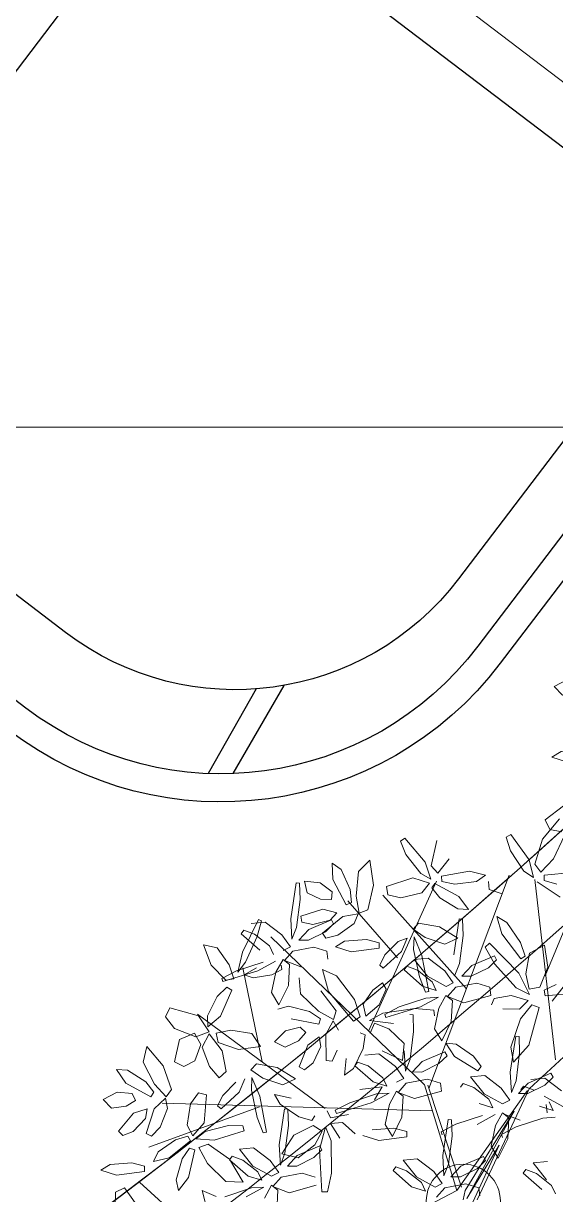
# Model space of a CAD drawing. Header units: millimetres. Extents: x 4980 to 19099, y 3891 to 5773.
# Drawn here: x 7942.5 to 7979.4, y 4267 to 4348 of the extents above; entities that cross this region are included whole.
import ezdxf

# ---------------------------------------------------------------- set-up
doc = ezdxf.new("R2010")
doc.units = ezdxf.units.MM
doc.linetypes.add('CONTINUA', pattern=[0])
for name, color, linetype, lineweight in [('no3_ahşap gorunus on kalın', 34, 'Continuous', 20), ('no3_tefriş ön kalın', 200, 'Continuous', 25), ('no3_ölçü tefriş', 252, 'Continuous', 0), ('PLAN YAZI', 4, 'Continuous', 9), ('t_tefris ince', 34, 'Continuous', 15)]:
    doc.layers.add(name, color=color, linetype=linetype, lineweight=lineweight)
doc.layers.add('TEFRIS', color=11, linetype='Continuous')

# ---------------------------------------------------------------- blocks, each defined once
blk = doc.blocks.new('SAN-1')
at = {"layer": 'no3_tefriş ön kalın', "linetype": 'CONTINUA'}
for p, q in [((4.5, 56.957), (-4.5, 56.957)), ((4.5, 54.957), (-4.5, 54.957)), ((3.5, 48.957), (-3.5, 48.957)), ((-29.5, 31.957), (-29.5, 2.957)), ((-27.5, 31.957), (-27.5, 2.957)), ((27.5, 2.957), (27.5, 31.957)), ((29.5, 2.957), (29.5, 31.957)), ((-23.5, 28.957), (-23.5, 1.2)), ((23.5, 1.2), (23.5, 28.957)), ((-27.5, 4.957), (-23.5, 4.957)), ((27.5, 4.957), (23.5, 4.957)), ((-29.5, 2.957), (-23.5, 2.957)), ((23.5, 2.957), (29.5, 2.957)), ((22.3, 0), (-22.3, 0))]:
    blk.add_line(p, q, dxfattribs=at)
at = {"layer": 'no3_tefriş ön kalın'}
for p, q in [((-16.761, 43.929), (-17.671, 50.813)), ((16.761, 43.929), (17.671, 50.813)), ((-19.101, 49.728), (-18.191, 42.528)), ((19.101, 49.728), (18.191, 42.528))]:
    blk.add_line(p, q, dxfattribs=at)
at = {"layer": 'no3_tefriş ön kalın', "linetype": 'CONTINUA'}
for centre, radius, start, end in [((-4.5, 31.957), 25, 90, 180), ((4.5, 31.957), 25, 0, 90), ((-4.5, 31.957), 23, 90, 180), ((4.5, 31.957), 23, 0, 90), ((-3.5, 28.957), 20, 90, 180), ((3.5, 28.957), 20, 0, 90), ((-22.3, 1.2), 1.2, 180, 270), ((22.3, 1.2), 1.2, 270, 0)]:
    blk.add_arc(centre, radius, start, end, dxfattribs=at)
blk = doc.blocks.new('p34')
at = {"color": 68}
for p, q in [((1686.489, -14119.835), (1685.294, -14118.438)), ((1684.949, -14119.593), (1685.738, -14121.191)), ((1687.031, -14121.555), (1686.489, -14119.835)), ((1687.424, -14121.267), (1688.687, -14119.488)), ((1688.687, -14119.488), (1688.993, -14119.67)), ((1688.993, -14119.67), (1688.702, -14120.628)), ((1694.211, -14121.641), (1693.807, -14119.884)), ((1694.626, -14121.385), (1696.025, -14119.712)), ((1696.316, -14119.918), (1695.95, -14120.849)), ((1696.025, -14119.712), (1696.316, -14119.918)), ((1688.702, -14120.628), (1687.794, -14122.038)), ((1695.95, -14120.849), (1694.933, -14122.183)), ((1685.738, -14121.191), (1686.597, -14122.104)), ((1686.597, -14122.104), (1687.031, -14121.555)), ((1687.116, -14122.482), (1687.424, -14121.267)), ((1692.951, -14121.176), (1693.734, -14122.154)), ((1693.734, -14122.154), (1694.211, -14121.641)), ((1694.222, -14122.572), (1694.626, -14121.385)), ((1698.209, -14122.976), (1698.443, -14121.227)), ((1698.443, -14121.227), (1699.246, -14122.005)), ((1700.445, -14121.879), (1701.061, -14121.423)), ((1701.061, -14121.423), (1701.022, -14122.574)), ((1684.416, -14122.139), (1686.37, -14122.324)), ((1686.37, -14122.324), (1686.371, -14122.701)), ((1687.794, -14122.038), (1687.116, -14122.482)), ((1690.45, -14122.307), (1691.557, -14122.016)), ((1691.074, -14122.734), (1690.45, -14122.307)), ((1691.557, -14122.016), (1693.491, -14122.355)), ((1693.491, -14122.355), (1693.461, -14122.731)), ((1694.933, -14122.183), (1694.222, -14122.572)), ((1694.323, -14122.844), (1695.467, -14122.467)), ((1695.467, -14122.467), (1697.314, -14123.072)), ((1699.246, -14122.005), (1699.411, -14123.716)), ((1699.815, -14123.25), (1700.445, -14121.879)), ((1701.022, -14122.574), (1700.103, -14124.31)), ((1685.284, -14123.84), (1686.868, -14122.79)), ((1686.371, -14122.701), (1685.497, -14122.955)), ((1690.186, -14123.299), (1689.295, -14123.599)), ((1690.238, -14122.735), (1690.186, -14123.299)), ((1692.571, -14122.915), (1691.074, -14122.734)), ((1692.288, -14123.78), (1693.95, -14122.86)), ((1693.461, -14122.731), (1692.571, -14122.915)), ((1694.164, -14123.17), (1693.613, -14123.859)), ((1693.95, -14122.86), (1694.164, -14123.17)), ((1694.861, -14123.512), (1694.323, -14122.844)), ((1697.314, -14123.072), (1697.217, -14123.63)), ((1698.616, -14124.664), (1698.209, -14122.976)), ((1699.734, -14124.16), (1699.815, -14123.25)), ((1701.061, -14123.421), (1701.893, -14122.78)), ((1701.124, -14123.956), (1701.061, -14123.421)), ((1701.893, -14122.78), (1702.978, -14122.672)), ((1702.978, -14122.672), (1702.802, -14123.489)), ((1703.326, -14122.803), (1703.296, -14123.94)), ((1703.555, -14122.777), (1703.326, -14122.803)), ((1703.945, -14125.271), (1703.555, -14122.777)), ((1691.641, -14124.685), (1692.288, -14123.78)), ((1693.613, -14123.859), (1692.377, -14124.635)), ((1696.306, -14123.858), (1694.861, -14123.512)), ((1697.217, -14123.63), (1696.306, -14123.858)), ((1699.411, -14123.716), (1699.2, -14124.897)), ((1700.103, -14124.31), (1699.734, -14124.16)), ((1701.874, -14123.928), (1701.124, -14123.956)), ((1702.802, -14123.489), (1701.874, -14123.928)), ((1703.296, -14123.94), (1703.547, -14125.868)), ((1692.377, -14124.635), (1691.641, -14124.685)), ((1699.286, -14124.939), (1700.349, -14125.122)), ((1700.764, -14124.872), (1701.712, -14124.614)), ((1701.221, -14125.379), (1700.764, -14124.872)), ((1701.712, -14124.614), (1703.257, -14125.099)), ((1688.029, -14126.973), (1688.976, -14125.589)), ((1688.976, -14125.589), (1689.667, -14125.164)), ((1689.667, -14125.164), (1689.325, -14126.37)), ((1692.049, -14125.343), (1692.018, -14126.48)), ((1692.278, -14125.317), (1692.049, -14125.343)), ((1692.667, -14127.812), (1692.278, -14125.317)), ((1693.644, -14125.86), (1692.385, -14126.661)), ((1695.087, -14125.618), (1693.644, -14125.86)), ((1695.477, -14126.027), (1695.087, -14125.618)), ((1700.349, -14125.122), (1701.751, -14126.266)), ((1701.13, -14125.352), (1700.98, -14125.63)), ((1700.98, -14125.63), (1701.55, -14126.177)), ((1702.703, -14126.023), (1701.13, -14125.352)), ((1702.428, -14125.664), (1701.221, -14125.379)), ((1703.184, -14125.512), (1702.428, -14125.664)), ((1703.257, -14125.099), (1703.184, -14125.512)), ((1703.547, -14125.868), (1703.869, -14126.683)), ((1703.869, -14126.683), (1703.945, -14125.271)), ((1705.716, -14125.489), (1704.572, -14126.373)), ((1706.689, -14125.575), (1705.716, -14125.489)), ((1706.194, -14125.302), (1705.982, -14125.394)), ((1705.982, -14125.394), (1706.287, -14126.49)), ((1707.299, -14127.572), (1706.194, -14125.302)), ((1689.325, -14126.37), (1688.013, -14128.112)), ((1692.018, -14126.48), (1692.27, -14128.408)), ((1692.385, -14126.661), (1693.274, -14127.065)), ((1693.274, -14127.065), (1694.647, -14126.612)), ((1701.524, -14126.619), (1700.696, -14126.424)), ((1701.751, -14126.266), (1701.524, -14126.619)), ((1701.55, -14126.177), (1702.731, -14126.754)), ((1703.383, -14126.748), (1702.703, -14126.023)), ((1704.572, -14126.373), (1703.983, -14127.201)), ((1706.464, -14126.322), (1705.435, -14127.14)), ((1706.287, -14126.49), (1707.094, -14128.259)), ((1707.203, -14126.043), (1706.464, -14126.322)), ((1707.389, -14126.297), (1707.203, -14126.043)), ((1686.147, -14128.698), (1686.38, -14127.164)), ((1686.38, -14127.164), (1687.41, -14127.715)), ((1687.712, -14127.922), (1688.029, -14126.973)), ((1688.155, -14129.106), (1690.188, -14127.026)), ((1690.491, -14127.284), (1689.854, -14128.445)), ((1690.188, -14127.026), (1690.491, -14127.284)), ((1701.457, -14127.525), (1702.356, -14127.25)), ((1702.356, -14127.25), (1703.816, -14127.522)), ((1702.731, -14126.754), (1703.383, -14126.748)), ((1703.983, -14127.201), (1704.488, -14127.457)), ((1705.435, -14127.14), (1705.16, -14127.731)), ((1687.41, -14127.715), (1687.674, -14129.158)), ((1688.013, -14128.112), (1687.712, -14127.922)), ((1691.425, -14128.564), (1689.852, -14127.893)), ((1704.388, -14128.161), (1703.265, -14128.596)), ((1703.816, -14127.522), (1704.388, -14128.161)), ((1704.492, -14128.078), (1704.044, -14128.424)), ((1704.987, -14128.966), (1704.492, -14128.078)), ((1705.009, -14128.198), (1706.251, -14128.874)), ((1686.713, -14130.086), (1686.147, -14128.698)), ((1687.417, -14130.585), (1688.155, -14129.106)), ((1692.105, -14129.288), (1691.425, -14128.564)), ((1692.27, -14128.408), (1692.591, -14129.223)), ((1704.044, -14128.424), (1704.133, -14129.884)), ((1704.632, -14128.476), (1704.57, -14128.785)), ((1686.415, -14130.294), (1685.572, -14129.886)), ((1687.674, -14129.158), (1687.45, -14130.202)), ((1703.386, -14129.355), (1703.285, -14130.469)), ((1684.331, -14130.496), (1686.349, -14130.665)), ((1686.349, -14130.665), (1686.415, -14130.294)), ((1687.45, -14130.202), (1686.713, -14130.086))]:
    blk.add_line(p, q, dxfattribs=at)
at = {"color": 44}
for p, q in [((1685.654, -14135.103), (1687.026, -14122.623)), ((1694.436, -14137.067), (1688.808, -14122.302)), ((1698.592, -14133.078), (1693.838, -14122.703)), ((1686.342, -14129.293), (1684.107, -14123.977)), ((1691.802, -14130.168), (1697.552, -14123.652)), ((1696.572, -14127.998), (1699.979, -14124.041)), ((1685.85, -14131.036), (1680.9, -14124.728)), ((1694.72, -14136.809), (1705.34, -14126.519)), ((1705.965, -14135.169), (1707.275, -14128.65)), ((1701.623, -14138.41), (1710.428, -14131.837)), ((1687.482, -14137.116), (1682.755, -14132.766)), ((1691.114, -14144.782), (1687.482, -14137.116)), ((1692.198, -14143.891), (1694.497, -14136.818)), ((1692.508, -14144.125), (1694.72, -14136.809)), ((1692.508, -14144.125), (1687.589, -14137.234)), ((1694.199, -14138.612), (1712.916, -14138.004)), ((1691.944, -14144.122), (1688.533, -14138.654)), ((1688.533, -14138.654), (1691.834, -14144.693)), ((1706.176, -14138.29), (1713.856, -14141.038)), ((1691.834, -14144.693), (1689.564, -14140.991)), ((1689.564, -14140.991), (1691.56, -14145.247)), ((1710.391, -14147.209), (1714.509, -14143.47)), ((1692.072, -14144.782), (1691.944, -14144.122)), ((1692.508, -14144.125), (1701.348, -14148.674))]:
    blk.add_line(p, q, dxfattribs=at)
at = {"color": 66}
for p, q in [((1699.2, -14124.897), (1698.616, -14124.664)), ((1699.567, -14125.617), (1699.286, -14124.939)), ((1700.696, -14126.424), (1699.567, -14125.617)), ((1694.647, -14126.612), (1695.477, -14126.027)), ((1695.413, -14126.554), (1694.872, -14127.859)), ((1695.445, -14127.429), (1695.413, -14126.554)), ((1696.51, -14126.865), (1695.893, -14126.654)), ((1695.893, -14126.654), (1696.293, -14127.563)), ((1706.106, -14127.429), (1707.389, -14126.297)), ((1695.041, -14129.331), (1695.445, -14127.429)), ((1697.432, -14127.802), (1696.51, -14126.865)), ((1697.827, -14127.336), (1697.837, -14126.959)), ((1699.776, -14127.575), (1697.827, -14127.336)), ((1697.837, -14126.959), (1698.717, -14126.729)), ((1698.717, -14126.729), (1700.222, -14126.833)), ((1700.867, -14127.227), (1699.776, -14127.575)), ((1700.222, -14126.833), (1700.867, -14127.227)), ((1709.056, -14127.259), (1708.222, -14128.44)), ((1710.011, -14127.055), (1709.056, -14127.259)), ((1709.476, -14128.448), (1710.011, -14127.055)), ((1689.852, -14127.893), (1689.702, -14128.17)), ((1689.702, -14128.17), (1690.272, -14128.717)), ((1694.438, -14128.029), (1693.294, -14128.913)), ((1694.872, -14127.859), (1694.409, -14130.341)), ((1695.411, -14128.115), (1694.438, -14128.029)), ((1694.491, -14129.289), (1695.411, -14128.115)), ((1696.293, -14127.563), (1697.554, -14128.72)), ((1697.787, -14128.508), (1697.432, -14127.802)), ((1701.39, -14128.088), (1701.457, -14127.525)), ((1707.732, -14128.861), (1705.883, -14128.258)), ((1707.094, -14128.259), (1707.641, -14128.944)), ((1707.641, -14128.944), (1707.299, -14127.572)), ((1689.854, -14128.445), (1688.351, -14130.104)), ((1690.272, -14128.717), (1691.453, -14129.294)), ((1693.294, -14128.913), (1692.706, -14129.742)), ((1695.186, -14128.862), (1694.157, -14129.68)), ((1694.829, -14129.969), (1696.111, -14128.837)), ((1695.925, -14128.583), (1695.186, -14128.862)), ((1696.111, -14128.837), (1695.925, -14128.583)), ((1697.554, -14128.72), (1697.787, -14128.508)), ((1700.797, -14129.224), (1701.756, -14128.794)), ((1701.756, -14128.794), (1701.364, -14130.323)), ((1704.57, -14128.785), (1705.276, -14129.141)), ((1705.293, -14130.379), (1704.987, -14128.966)), ((1706.251, -14128.874), (1708.67, -14129.595)), ((1707.196, -14129.148), (1706.333, -14128.656)), ((1708.746, -14129.378), (1707.732, -14128.861)), ((1708.222, -14128.44), (1707.903, -14129.405)), ((1708.46, -14129.501), (1709.476, -14128.448)), ((1690.18, -14130.065), (1691.078, -14129.79)), ((1691.078, -14129.79), (1692.539, -14130.062)), ((1691.453, -14129.294), (1692.105, -14129.288)), ((1692.706, -14129.742), (1693.21, -14129.997)), ((1693.21, -14129.997), (1694.491, -14129.289)), ((1694.157, -14129.68), (1693.882, -14130.271)), ((1694.634, -14130.393), (1695.041, -14129.331)), ((1697.617, -14129.738), (1697.348, -14130.162)), ((1698.284, -14130.237), (1697.617, -14129.738)), ((1699.551, -14130.874), (1700.797, -14129.224)), ((1705.276, -14129.141), (1706.574, -14129.345)), ((1706.574, -14129.345), (1707.196, -14129.148)), ((1707.903, -14129.405), (1708.46, -14129.501)), ((1708.67, -14129.595), (1708.746, -14129.378)), ((1688.351, -14130.104), (1687.417, -14130.585)), ((1688.696, -14130.645), (1687.526, -14130.988)), ((1689.872, -14130.835), (1688.696, -14130.645)), ((1690.112, -14130.628), (1690.18, -14130.065)), ((1691.987, -14131.136), (1690.112, -14130.628)), ((1693.111, -14130.701), (1691.987, -14131.136)), ((1692.539, -14130.062), (1693.111, -14130.701)), ((1693.214, -14130.618), (1692.766, -14130.964)), ((1693.709, -14131.506), (1693.214, -14130.618)), ((1694.606, -14130.798), (1693.732, -14130.738)), ((1693.732, -14130.738), (1694.973, -14131.414)), ((1693.882, -14130.271), (1694.829, -14129.969)), ((1694.409, -14130.341), (1694.634, -14130.393)), ((1697.348, -14130.162), (1697.846, -14131.243)), ((1698.948, -14131.205), (1698.284, -14130.237)), ((1708.045, -14130.193), (1708.391, -14129.995)), ((1708.844, -14131.988), (1708.045, -14130.193)), ((1708.391, -14129.995), (1709.057, -14130.621)), ((1709.057, -14130.621), (1709.746, -14131.962)), ((1686.764, -14131.488), (1687.271, -14131.287)), ((1687.498, -14134.079), (1686.764, -14131.488)), ((1687.271, -14131.287), (1688.052, -14132.266)), ((1687.526, -14130.988), (1688.114, -14131.581)), ((1690.074, -14131.295), (1689.872, -14130.835)), ((1692.766, -14130.964), (1692.855, -14132.424)), ((1697.846, -14131.243), (1698.783, -14132.024)), ((1698.783, -14132.024), (1698.948, -14131.205)), ((1699.174, -14132.068), (1699.551, -14130.874)), ((1688.052, -14132.266), (1688.726, -14134.221)), ((1688.114, -14131.581), (1689.287, -14131.57)), ((1699.623, -14132.377), (1699.174, -14132.068)), ((1688.166, -14133.487), (1688.136, -14134.625)), ((1688.395, -14133.462), (1688.166, -14133.487)), ((1688.785, -14135.956), (1688.395, -14133.462)), ((1688.549, -14135.256), (1687.498, -14134.079)), ((1688.136, -14134.625), (1688.387, -14136.553)), ((1688.726, -14134.221), (1688.549, -14135.256))]:
    blk.add_line(p, q, dxfattribs=at)
at = {"color": 64}
for p, q in [((1704.133, -14129.884), (1704.797, -14131.22)), ((1701.364, -14130.323), (1699.623, -14132.377)), ((1700.821, -14131.648), (1701.878, -14130.272)), ((1703.285, -14130.469), (1702.057, -14131.672)), ((1704.797, -14131.22), (1705.293, -14130.379)), ((1694.015, -14132.919), (1693.709, -14131.506)), ((1694.056, -14131.628), (1695.374, -14131.51)), ((1696.454, -14131.401), (1694.606, -14130.798)), ((1694.973, -14131.414), (1697.392, -14132.135)), ((1695.374, -14131.51), (1697.589, -14131.832)), ((1697.468, -14131.918), (1696.454, -14131.401)), ((1702.674, -14131.693), (1704.136, -14131.323)), ((1704.136, -14131.323), (1704.878, -14131.515)), ((1710.362, -14131.973), (1712.36, -14131.405)), ((1712.36, -14131.405), (1712.656, -14132.03)), ((1694.01, -14132.023), (1694.056, -14131.628)), ((1695.498, -14131.964), (1695.467, -14133.101)), ((1695.726, -14131.939), (1695.498, -14131.964)), ((1698.51, -14132.338), (1696.87, -14132.551)), ((1697.392, -14132.135), (1697.468, -14131.918)), ((1697.589, -14131.832), (1698.51, -14132.338)), ((1700.676, -14132.987), (1701.027, -14132.343)), ((1701.005, -14132.25), (1700.821, -14131.648)), ((1702.057, -14131.672), (1701.005, -14132.25)), ((1701.027, -14132.343), (1701.553, -14133.285)), ((1701.915, -14132.202), (1702.674, -14131.693)), ((1702.029, -14132.583), (1701.915, -14132.202)), ((1703.958, -14132.208), (1702.029, -14132.583)), ((1709.726, -14132.729), (1708.844, -14131.988)), ((1709.636, -14133.084), (1710.362, -14131.973)), ((1709.746, -14131.962), (1709.726, -14132.729)), ((1712.656, -14132.03), (1712.029, -14132.843)), ((1692.855, -14132.424), (1693.519, -14133.76)), ((1693.519, -14133.76), (1694.015, -14132.919)), ((1695.467, -14133.101), (1695.718, -14135.029)), ((1696.131, -14133.945), (1697.182, -14132.921)), ((1697.182, -14132.921), (1698.174, -14132.525)), ((1698.174, -14132.525), (1698.489, -14133.202)), ((1702.946, -14133.155), (1703.323, -14132.77)), ((1703.439, -14133.722), (1702.946, -14133.155)), ((1703.323, -14132.77), (1704.345, -14133.016)), ((1704.345, -14133.016), (1705.111, -14133.791)), ((1706.68, -14133.201), (1708.13, -14132.973)), ((1708.13, -14132.973), (1709.159, -14133.168)), ((1709.159, -14133.168), (1709.009, -14133.807)), ((1710.553, -14133.415), (1709.636, -14133.084)), ((1710.218, -14133.955), (1710.642, -14133.163)), ((1712.029, -14132.843), (1710.553, -14133.415)), ((1710.642, -14133.163), (1711.681, -14133.597)), ((1692.515, -14134.003), (1693.247, -14133.916)), ((1693.247, -14133.916), (1692.648, -14134.852)), ((1696.248, -14135.107), (1696.131, -14133.945)), ((1699.172, -14133.181), (1698.827, -14133.333)), ((1698.827, -14133.333), (1698.959, -14134.26)), ((1701.553, -14133.285), (1701.542, -14135.094)), ((1701.9, -14134.124), (1702.007, -14133.45)), ((1702.007, -14133.45), (1702.804, -14134.026)), ((1704.364, -14134.167), (1703.439, -14133.722)), ((1705.111, -14133.791), (1704.364, -14134.167)), ((1706.084, -14134.092), (1706.68, -14133.201)), ((1709.009, -14133.807), (1707.601, -14134.295)), ((1708.726, -14134.39), (1709.632, -14133.207)), ((1709.632, -14133.207), (1710.124, -14134.144)), ((1710.641, -14135.074), (1710.218, -14133.955)), ((1711.681, -14133.597), (1712.048, -14135.141)), ((1691.321, -14134.842), (1692.515, -14134.003)), ((1693.301, -14134.514), (1693.151, -14134.791)), ((1693.151, -14134.791), (1693.721, -14135.339)), ((1694.874, -14135.185), (1693.301, -14134.514)), ((1696.04, -14135.844), (1696.116, -14134.433)), ((1697.652, -14134.445), (1696.248, -14135.107)), ((1697.887, -14134.65), (1696.743, -14135.534)), ((1698.86, -14134.736), (1697.887, -14134.65)), ((1698.959, -14134.26), (1699.644, -14135.657)), ((1701.126, -14135.14), (1700.758, -14134.372)), ((1702.436, -14135.243), (1701.9, -14134.124)), ((1702.804, -14134.026), (1703.397, -14135.533)), ((1707.601, -14134.295), (1706.084, -14134.092)), ((1708.476, -14135.818), (1708.726, -14134.39)), ((1710.124, -14134.144), (1709.626, -14135.48)), ((1712.824, -14135.418), (1713.963, -14134.069)), ((1713.963, -14134.069), (1714.22, -14135.158)), ((1690.806, -14135.558), (1691.321, -14134.842)), ((1691.036, -14135.857), (1690.806, -14135.558)), ((1692.648, -14134.852), (1691.036, -14135.857)), ((1693.721, -14135.339), (1694.902, -14135.915)), ((1695.554, -14135.909), (1694.874, -14135.185)), ((1695.718, -14135.029), (1696.04, -14135.844)), ((1696.743, -14135.534), (1696.154, -14136.363)), ((1698.635, -14135.483), (1697.606, -14136.301)), ((1698.277, -14136.591), (1699.56, -14135.459)), ((1699.374, -14135.205), (1698.635, -14135.483)), ((1699.56, -14135.459), (1699.374, -14135.205)), ((1700.262, -14136.123), (1700.157, -14134.95)), ((1701.542, -14135.094), (1701.126, -14135.14)), ((1703.03, -14135.736), (1702.436, -14135.243)), ((1703.397, -14135.533), (1703.03, -14135.736)), ((1704.923, -14135.551), (1703.665, -14136.352)), ((1706.366, -14135.309), (1704.923, -14135.551)), ((1706.757, -14135.718), (1706.366, -14135.309)), ((1709.626, -14135.48), (1708.962, -14136.255)), ((1711.392, -14135.47), (1710.641, -14135.074)), ((1712.048, -14135.141), (1711.392, -14135.47)), ((1712.258, -14137.059), (1712.824, -14135.418)), ((1714.22, -14135.158), (1713.439, -14136.689)), ((1686.38, -14136.372), (1685.235, -14137.256)), ((1685.969, -14136.037), (1685.82, -14136.314)), ((1685.82, -14136.314), (1686.39, -14136.862)), ((1687.543, -14136.708), (1685.969, -14136.037)), ((1687.352, -14136.458), (1686.38, -14136.372)), ((1688.709, -14137.368), (1688.785, -14135.956)), ((1690.556, -14136.173), (1689.412, -14137.057)), ((1691.529, -14136.259), (1690.556, -14136.173)), ((1690.608, -14137.433), (1691.529, -14136.259)), ((1693.628, -14136.687), (1694.527, -14136.412)), ((1694.527, -14136.412), (1695.987, -14136.683)), ((1694.902, -14135.915), (1695.554, -14135.909)), ((1696.154, -14136.363), (1696.659, -14136.619)), ((1697.606, -14136.301), (1697.331, -14136.893)), ((1699.644, -14135.657), (1700.262, -14136.123)), ((1703.665, -14136.352), (1704.553, -14136.756)), ((1704.553, -14136.756), (1705.927, -14136.303)), ((1705.927, -14136.303), (1706.757, -14135.718)), ((1707.172, -14136.345), (1707.573, -14137.254)), ((1708.962, -14136.255), (1708.476, -14135.818)), ((1714.03, -14136.513), (1715.299, -14135.697)), ((1715.299, -14135.697), (1716.064, -14135.644)), ((1716.064, -14135.644), (1715.411, -14136.594)), ((1686.39, -14136.862), (1687.571, -14137.439)), ((1687.867, -14136.927), (1687.127, -14137.206)), ((1688.223, -14137.432), (1687.543, -14136.708)), ((1688.052, -14137.181), (1687.867, -14136.927)), ((1688.387, -14136.553), (1688.709, -14137.368)), ((1689.412, -14137.057), (1688.823, -14137.886)), ((1691.304, -14137.007), (1690.275, -14137.825)), ((1692.043, -14136.728), (1691.304, -14137.007)), ((1692.229, -14136.982), (1692.043, -14136.728)), ((1693.561, -14137.249), (1693.628, -14136.687)), ((1695.987, -14136.683), (1696.56, -14137.323)), ((1697.331, -14136.893), (1698.277, -14136.591)), ((1698.206, -14137.822), (1697.652, -14136.93)), ((1697.652, -14136.93), (1699.22, -14137.114)), ((1708.711, -14137.493), (1707.789, -14136.556)), ((1712.625, -14137.57), (1712.258, -14137.059)), ((1713.439, -14136.689), (1712.625, -14137.57)), ((1713.472, -14137.236), (1714.03, -14136.513)), ((1715.411, -14136.594), (1713.702, -14137.561)), ((1685.151, -14138.341), (1686.432, -14137.632)), ((1686.098, -14138.024), (1685.823, -14138.615)), ((1687.571, -14137.439), (1688.223, -14137.432)), ((1688.823, -14137.886), (1689.328, -14138.142)), ((1689.328, -14138.142), (1690.608, -14137.433)), ((1690.275, -14137.825), (1690, -14138.416)), ((1695.436, -14137.758), (1693.561, -14137.249)), ((1698.054, -14137.419), (1697.18, -14137.359)), ((1697.18, -14137.359), (1698.422, -14138.035)), ((1699.903, -14138.022), (1698.054, -14137.419)), ((1698.422, -14138.035), (1700.841, -14138.756)), ((1700.917, -14138.539), (1699.903, -14138.022)), ((1705.114, -14137.437), (1703.966, -14137.697)), ((1709.066, -14138.199), (1708.711, -14137.493)), ((1709.83, -14137.432), (1710.381, -14137.303)), ((1709.994, -14139.368), (1709.83, -14137.432)), ((1710.381, -14137.303), (1710.947, -14138.053)), ((1712.547, -14138.374), (1712.675, -14137.652)), ((1712.675, -14137.652), (1713.472, -14138.378)), ((1713.702, -14137.561), (1713.472, -14137.236)), ((1714.752, -14137.813), (1714.988, -14137.328)), ((1715.4, -14138.193), (1714.752, -14137.813)), ((1714.988, -14137.328), (1716.034, -14137.236)), ((1716.034, -14137.236), (1717.007, -14137.729)), ((1685.823, -14138.615), (1686.77, -14138.313)), ((1686.23, -14138.772), (1686.297, -14138.21)), ((1689.228, -14138.846), (1688.105, -14139.281)), ((1689.332, -14138.763), (1688.884, -14139.108)), ((1689.827, -14139.65), (1689.332, -14138.763)), ((1690, -14138.416), (1690.946, -14138.114)), ((1701.24, -14139.054), (1700.006, -14138.839)), ((1700.841, -14138.756), (1700.917, -14138.539)), ((1701.487, -14138.568), (1701.24, -14139.054)), ((1708.833, -14138.411), (1709.066, -14138.199)), ((1710.947, -14138.053), (1711.192, -14139.518)), ((1713.064, -14139.662), (1712.547, -14138.374)), ((1713.472, -14138.378), (1714.037, -14140.097)), ((1714.068, -14139.064), (1713.956, -14138.391)), ((1713.956, -14138.391), (1714.894, -14138.684)), ((1714.894, -14138.684), (1715.935, -14139.924)), ((1716.419, -14138.322), (1715.4, -14138.193)), ((1686.547, -14139.142), (1685.673, -14139.081)), ((1688.396, -14139.744), (1686.547, -14139.142)), ((1688.884, -14139.108), (1688.973, -14140.569)), ((1690.133, -14141.064), (1689.827, -14139.65)), ((1689.849, -14138.882), (1691.091, -14139.558)), ((1692.572, -14139.545), (1690.723, -14138.943)), ((1693.586, -14140.062), (1692.572, -14139.545)), ((1692.867, -14139.229), (1692.836, -14140.366)), ((1693.096, -14139.204), (1692.867, -14139.229)), ((1693.485, -14141.698), (1693.096, -14139.204)), ((1700.415, -14139.392), (1699.544, -14140.179)), ((1701.248, -14139.447), (1700.415, -14139.392)), ((1700.599, -14140.479), (1701.248, -14139.447)), ((1701.826, -14139.985), (1702.454, -14139.583)), ((1702.343, -14138.908), (1702.54, -14139.23)), ((1702.54, -14139.23), (1703.441, -14138.976)), ((1710.787, -14140.275), (1709.994, -14139.368)), ((1711.192, -14139.518), (1710.787, -14140.275)), ((1713.656, -14140.273), (1713.064, -14139.662)), ((1714.932, -14139.954), (1714.068, -14139.064)), ((1689.409, -14140.261), (1688.396, -14139.744)), ((1689.333, -14140.479), (1689.409, -14140.261)), ((1701.216, -14140.656), (1701.596, -14139.676)), ((1701.596, -14139.676), (1702.024, -14141.273)), ((1702.35, -14140.915), (1701.826, -14139.985)), ((1710.947, -14140.612), (1711.149, -14140.294)), ((1711.149, -14140.294), (1711.999, -14140.532)), ((1714.037, -14140.097), (1713.656, -14140.273)), ((1688.973, -14140.569), (1689.637, -14141.905)), ((1689.637, -14141.905), (1690.133, -14141.064)), ((1712.444, -14141.783), (1710.947, -14140.612)), ((1711.999, -14140.532), (1713.196, -14141.367)), ((1687.212, -14142.232), (1686.239, -14142.146)), ((1686.291, -14143.406), (1687.212, -14142.232)), ((1687.726, -14142.701), (1686.987, -14142.979)), ((1687.912, -14142.955), (1687.726, -14142.701)), ((1686.987, -14142.979), (1685.958, -14143.797)), ((1686.629, -14144.086), (1687.912, -14142.955))]:
    blk.add_line(p, q, dxfattribs=at)
at = {"color": 62}
for p, q in [((1706.693, -14136.245), (1706.151, -14137.55)), ((1706.725, -14137.12), (1706.693, -14136.245)), ((1706.32, -14139.022), (1706.725, -14137.12)), ((1696.56, -14137.323), (1695.436, -14137.758)), ((1696.663, -14137.239), (1696.215, -14137.585)), ((1696.215, -14137.585), (1696.304, -14139.046)), ((1697.158, -14138.127), (1696.663, -14137.239)), ((1704.734, -14138.111), (1705.114, -14137.437)), ((1706.151, -14137.55), (1705.689, -14140.032)), ((1707.573, -14137.254), (1708.833, -14138.411)), ((1717.007, -14137.729), (1716.419, -14138.322)), ((1697.464, -14139.541), (1697.158, -14138.127)), ((1703.441, -14138.976), (1704.734, -14138.111)), ((1704.196, -14138.439), (1704.165, -14139.576)), ((1704.425, -14138.414), (1704.196, -14138.439)), ((1704.814, -14140.908), (1704.425, -14138.414)), ((1696.304, -14139.046), (1696.968, -14140.382)), ((1696.968, -14140.382), (1697.464, -14139.541)), ((1702.454, -14139.583), (1703.798, -14140.247)), ((1704.165, -14139.576), (1704.416, -14141.504)), ((1705.913, -14140.084), (1706.32, -14139.022)), ((1707.24, -14139.93), (1707.316, -14139.582)), ((1707.316, -14139.582), (1708.316, -14139.555)), ((1708.316, -14139.555), (1709.94, -14139.971)), ((1692.836, -14140.366), (1693.088, -14142.294)), ((1693.51, -14140.28), (1693.586, -14140.062)), ((1695.964, -14140.404), (1695.975, -14140.027)), ((1697.913, -14140.644), (1695.964, -14140.404)), ((1695.975, -14140.027), (1696.855, -14139.797)), ((1696.855, -14139.797), (1698.359, -14139.901)), ((1699.004, -14140.296), (1697.913, -14140.644)), ((1703.798, -14140.247), (1704.641, -14141.55)), ((1705.689, -14140.032), (1705.913, -14140.084)), ((1709.326, -14140.566), (1707.24, -14139.93)), ((1710.576, -14140.474), (1709.326, -14140.566)), ((1709.94, -14139.971), (1710.576, -14140.474)), ((1715.651, -14140.233), (1714.932, -14139.954)), ((1715.935, -14139.924), (1715.651, -14140.233)), ((1701.191, -14142.894), (1701.216, -14140.656)), ((1701.999, -14140.989), (1701.849, -14141.266)), ((1701.849, -14141.266), (1702.419, -14141.813)), ((1702.024, -14141.273), (1701.881, -14144.178)), ((1703.572, -14141.66), (1701.999, -14140.989)), ((1703.505, -14141.82), (1702.35, -14140.915)), ((1704.738, -14142.319), (1704.814, -14140.908)), ((1706.585, -14141.125), (1705.441, -14142.009)), ((1707.558, -14141.211), (1706.585, -14141.125)), ((1706.638, -14142.385), (1707.558, -14141.211)), ((1709.724, -14140.847), (1708.264, -14141.905)), ((1710.381, -14141.086), (1709.724, -14140.847)), ((1709.787, -14142.189), (1710.381, -14141.086)), ((1710.662, -14141.231), (1711.019, -14141.112)), ((1711.104, -14143.144), (1710.662, -14141.231)), ((1711.019, -14141.112), (1711.537, -14141.86)), ((1690.67, -14141.779), (1690.521, -14142.056)), ((1690.521, -14142.056), (1691.09, -14142.603)), ((1692.243, -14142.45), (1690.67, -14141.779)), ((1693.409, -14143.109), (1693.485, -14141.698)), ((1695.257, -14141.915), (1694.112, -14142.799)), ((1696.229, -14142.001), (1695.257, -14141.915)), ((1695.309, -14143.175), (1696.229, -14142.001)), ((1702.419, -14141.813), (1703.6, -14142.39)), ((1704.641, -14141.55), (1703.505, -14141.82)), ((1704.252, -14142.384), (1703.572, -14141.66)), ((1704.416, -14141.504), (1704.738, -14142.319)), ((1705.441, -14142.009), (1704.853, -14142.838)), ((1707.333, -14141.958), (1706.304, -14142.776)), ((1706.976, -14143.065), (1708.258, -14141.934)), ((1708.264, -14141.905), (1707.316, -14143.481)), ((1708.072, -14141.68), (1707.333, -14141.958)), ((1708.258, -14141.934), (1708.072, -14141.68)), ((1711.537, -14141.86), (1711.955, -14143.309)), ((1713.529, -14142.025), (1712.444, -14141.783)), ((1713.196, -14141.367), (1713.529, -14142.025)), ((1691.09, -14142.603), (1692.271, -14143.18)), ((1692.923, -14143.174), (1692.243, -14142.45)), ((1693.088, -14142.294), (1693.409, -14143.109)), ((1694.112, -14142.799), (1693.524, -14143.628)), ((1696.004, -14142.748), (1694.975, -14143.566)), ((1695.647, -14143.855), (1696.929, -14142.724)), ((1696.743, -14142.47), (1696.004, -14142.748)), ((1696.929, -14142.724), (1696.743, -14142.47)), ((1701.483, -14144.185), (1701.191, -14142.894)), ((1702.327, -14143.162), (1703.225, -14142.886)), ((1703.225, -14142.886), (1704.686, -14143.158)), ((1703.6, -14142.39), (1704.252, -14142.384)), ((1704.853, -14142.838), (1705.357, -14143.093)), ((1705.357, -14143.093), (1706.638, -14142.385)), ((1706.304, -14142.776), (1706.029, -14143.368)), ((1708.521, -14143.442), (1709.787, -14142.189)), ((1714.144, -14142.735), (1714.154, -14142.358)), ((1716.093, -14142.974), (1714.144, -14142.735)), ((1714.154, -14142.358), (1715.034, -14142.128)), ((1715.034, -14142.128), (1716.539, -14142.232)), ((1717.184, -14142.627), (1716.093, -14142.974)), ((1716.539, -14142.232), (1717.184, -14142.627)), ((1690.998, -14143.952), (1691.896, -14143.677)), ((1691.896, -14143.677), (1693.357, -14143.948)), ((1692.271, -14143.18), (1692.923, -14143.174)), ((1693.524, -14143.628), (1694.028, -14143.883)), ((1694.028, -14143.883), (1695.309, -14143.175)), ((1694.975, -14143.566), (1694.7, -14144.158)), ((1704.686, -14143.158), (1705.258, -14143.797)), ((1705.361, -14143.714), (1704.913, -14144.06)), ((1705.856, -14144.602), (1705.361, -14143.714)), ((1707.316, -14143.481), (1708.521, -14143.442)), ((1711.805, -14144.05), (1711.104, -14143.144)), ((1711.955, -14143.309), (1711.805, -14144.05)), ((1685.958, -14143.797), (1685.683, -14144.389)), ((1690.93, -14144.514), (1690.998, -14143.952)), ((1693.357, -14143.948), (1693.929, -14144.588)), ((1694.7, -14144.158), (1695.647, -14143.855)), ((1701.881, -14144.178), (1701.483, -14144.185)), ((1704.134, -14144.232), (1702.259, -14143.724)), ((1705.258, -14143.797), (1704.134, -14144.232)), ((1704.913, -14144.06), (1705.002, -14145.52)), ((1708.601, -14144.497), (1706.753, -14143.894)), ((1709.204, -14144.484), (1710.162, -14144.053)), ((1710.162, -14144.053), (1709.771, -14145.583)), ((1714.353, -14145.55), (1715.553, -14143.855)), ((1715.553, -14143.855), (1716.176, -14144.156)), ((1716.176, -14144.156), (1716.196, -14145.183)), ((1716.398, -14145.989), (1717.651, -14146.962)), ((1717.346, -14147.63), (1716.513, -14147.792)), ((1717.651, -14146.962), (1717.346, -14147.63))]:
    blk.add_line(p, q, dxfattribs=at)
at = {"color": 60}
for p, q in [((1706.029, -14143.368), (1706.976, -14143.065)), ((1706.753, -14143.894), (1705.879, -14143.834)), ((1705.879, -14143.834), (1707.12, -14144.51))]:
    blk.add_line(p, q, dxfattribs=at)
at = {"color": 0}
blk.add_circle((1692.072, -14144.874, 33.324), 2.566, dxfattribs=at)

msp = doc.modelspace()

# ---------------------------------------------------------------- linework, layer by layer
at = {"layer": 'no3_ahşap gorunus on kalın', "elevation": -0.527}
msp.add_lwpolyline([(8053.107, 4318.254, -0.065201), (7959.011, 4230.575), (7938.678, 4259.063, 0.065201), (8026.124, 4340.545), (8053.107, 4318.254)], format="xyb", dxfattribs=at)
msp.add_lwpolyline([(8046.048, 4317.6, -0.060082), (7960.161, 4237.57), (7945.637, 4257.92, 0.059807), (8026.774, 4333.523)], format="xyb", close=True, dxfattribs=at)
at = {"layer": 'no3_ahşap gorunus on kalın'}
for radius, start in [(460.24, 292.24163), (495.24, 290.59517)]:
    msp.add_arc((7671.303, 4633.672, -0.527), radius, start, 350.28285, dxfattribs=at)
at = {"layer": 'PLAN YAZI', "color": 154, "elevation": -0.527}
msp.add_lwpolyline([(5277.498, 4320.083), (8065.522, 4320.083, 0.177706), (8252.392, 4388.665, 0.177706)], format="xyb", dxfattribs=at)
at = {"layer": 'PLAN YAZI', "color": 154}
for radius, start, end in [(495.24, 290.59517, 350.25481), (588.235, 287.226616, 350.254812)]:
    msp.add_arc((7671.303, 4633.672, -0.527), radius, start, end, dxfattribs=at)
at = {"layer": 't_tefris ince'}
msp.add_lwpolyline([(7950.05, 4366.693), (7986.353, 4414.464), (8034.124, 4378.161), (7997.821, 4330.39)], close=True, dxfattribs=at)

# ---------------------------------------------------------------- block references
at = {"layer": 'no3_ölçü tefriş', "xscale": -1, "rotation": 0.2328300535295913}
for p in [(9638.856, 18446.721), (9607.604, 18418.129)]:
    msp.add_blockref('p34', p, dxfattribs=at)
at = {"layer": 'TEFRIS', "xscale": -0.9719999999997528, "yscale": 0.9719999999997526, "zscale": 0.9720000000000001, "rotation": 142.7673207712454}
for p in [(7923.775, 4382.122), (7971.547, 4345.819)]:
    msp.add_blockref('SAN-1', p, dxfattribs=at)

doc.saveas('drawing.dxf')
